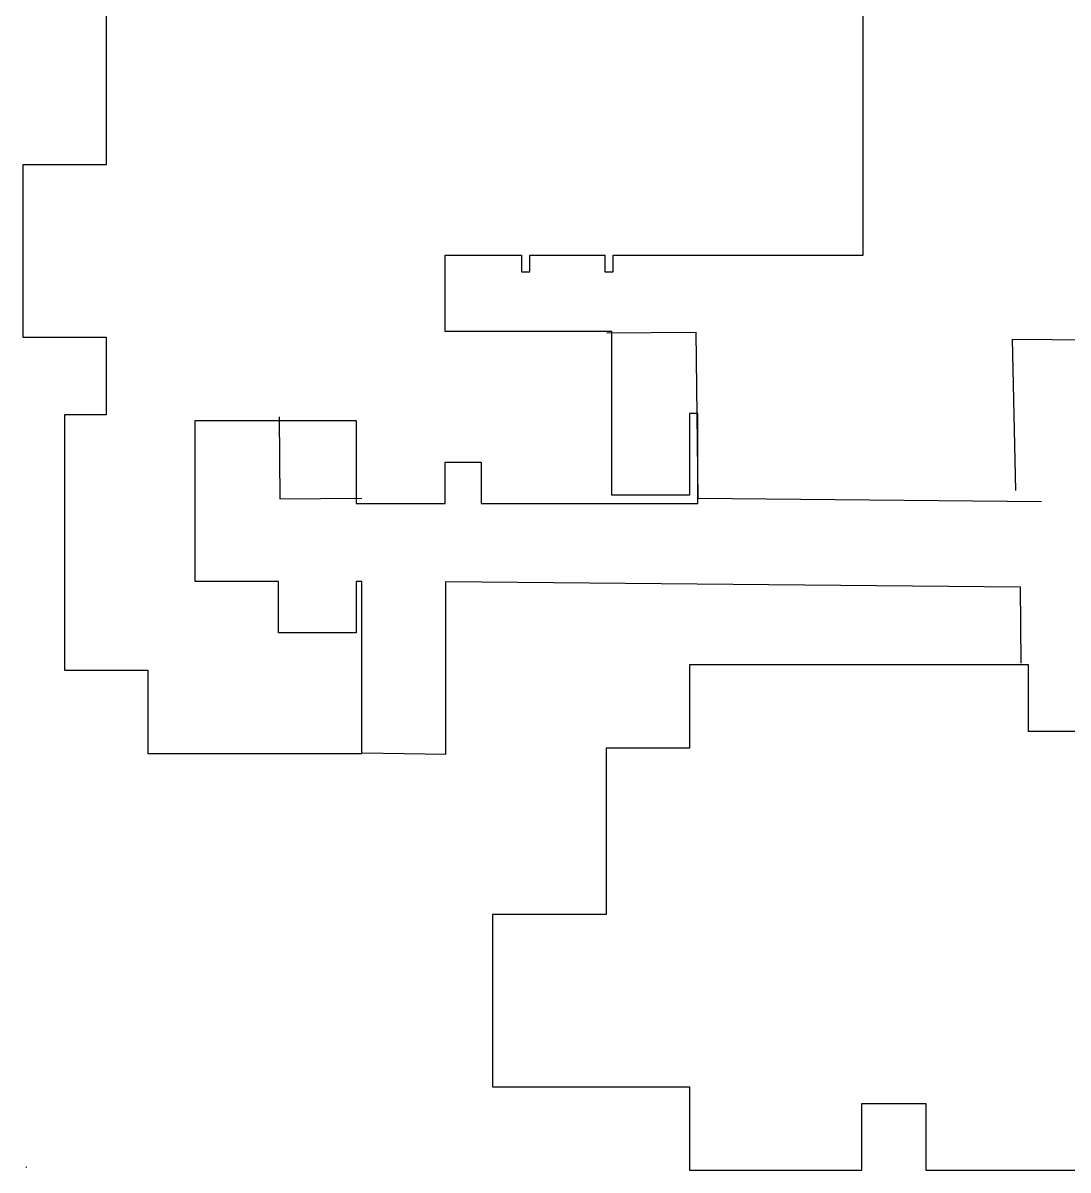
# Model space of a CAD drawing. Header units: inches. Extents: x -168 to 3296, y -1228 to 4808.
# Drawn here: x -4 to 1501, y -4 to 1648 of the extents above; entities that cross this region are included whole.
import ezdxf

# ---------------------------------------------------------------- set-up
doc = ezdxf.new("R2010")
doc.units = ezdxf.units.IN
doc.header["$LTSCALE"] = 100
doc.header["$MEASUREMENT"] = 0
doc.layers.add('A-SITE', color=3, linetype='CONTINUOUS')
doc.layers.add('A-WALL', color=5, linetype='CONTINUOUS')

msp = doc.modelspace()

# ---------------------------------------------------------------- linework, layer by layer
at = {"layer": 'A-SITE'}
for points in [[(116, 1796), (116, 1444), (-4, 1444), (-4, 1196), (116, 1196), (116, 1084), (56, 1084), (56, 716), (176, 716), (176, 596), (484, 596), (484, 844), (476, 844), (476, 770), (364, 770), (364, 844), (244, 844), (244, 1076), (476, 1076), (476, 956), (604, 956), (604, 1016), (656, 1016), (656, 956), (968, 956), (968, 1086), (956, 1086), (956, 968), (844, 968), (844, 1204), (604, 1204), (604, 1314), (714, 1314), (714, 1290), (726, 1290), (726, 1314), (834, 1314), (834, 1290), (846, 1290), (846, 1314), (1206, 1314), (1206, 1674)], [(1426, 975), (1421, 1193), (1650, 1191), (1645, 1514), (1946, 1518), (1946, 1605), (2433, 1603), (2437, 1306), (2680, 1309)], [(837, 1202), (965, 1203), (968, 964), (1463, 959)], [(365, 1081), (366, 963), (484, 964)], [(485, 597), (605, 595), (605, 844), (1432.1, 836.3), (1433, 726)]]:
    msp.add_lwpolyline(points, dxfattribs=at)
msp.add_lwpolyline([(1296, 92), (1296, -4), (1784, -4), (1784, 116), (1904, 116), (1904, 356), (2024, 356), (2024, 604), (1776, 604), (1776, 539), (1544, 539), (1544, 628), (1444, 628), (1444, 724), (956, 724), (956, 604), (836, 604), (836, 364), (672, 364), (672, 116), (956, 116), (956, -4), (1204, -4), (1204, 92)], close=True, dxfattribs=at)
at = {"layer": 'A-WALL'}
msp.add_lwpolyline([(1, 0), (0, 0)], close=True, dxfattribs=at)

doc.saveas('drawing.dxf')
